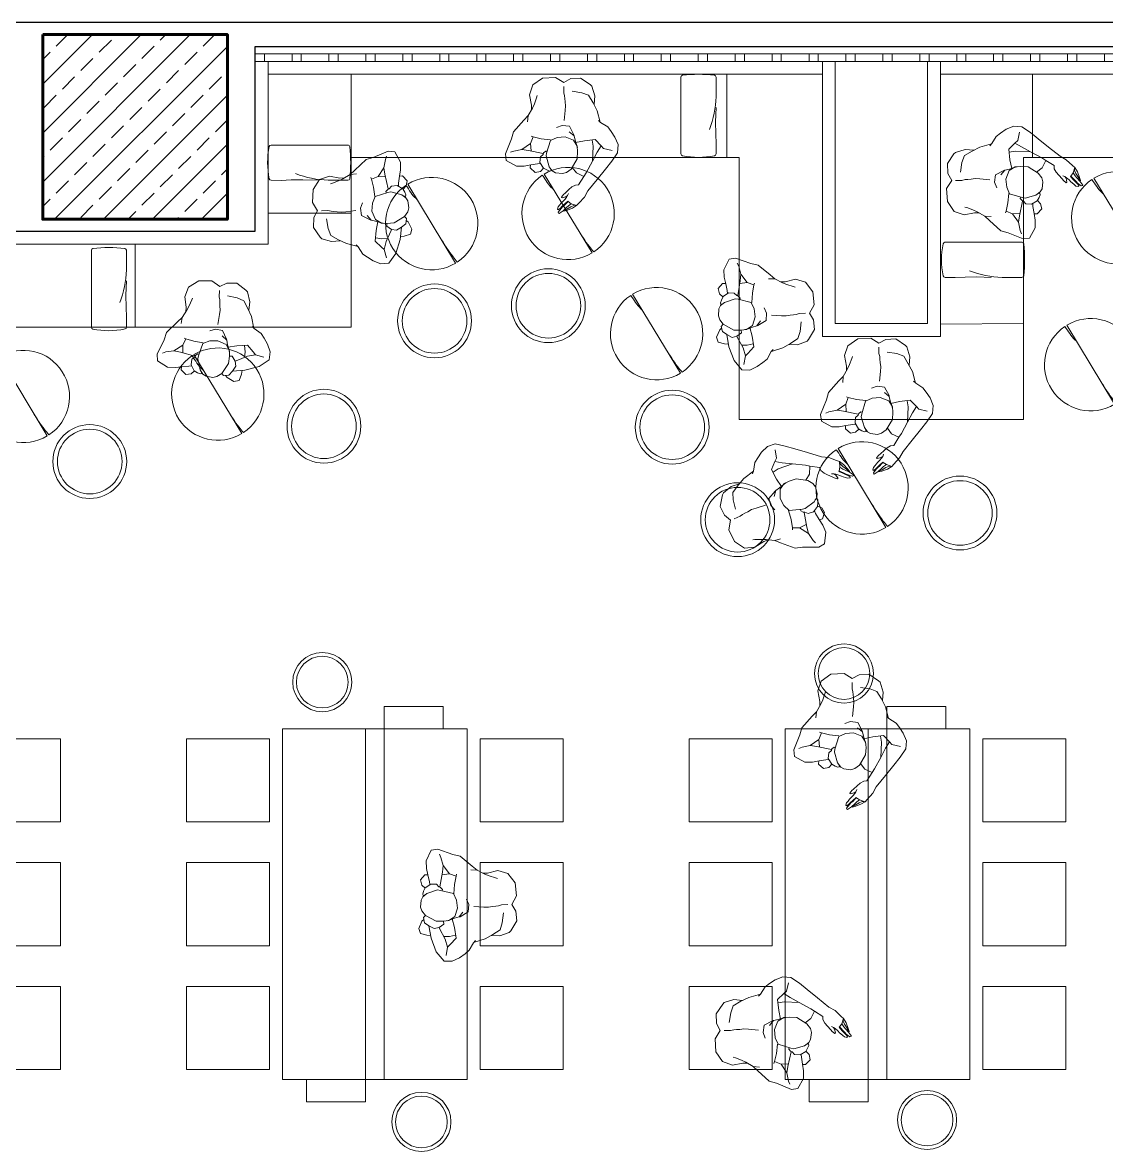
# Model space of a CAD drawing. Header units: millimetres. Extents: x 5429406 to 5440208, y -620941 to -619789.
# Drawn here: x 5433376 to 5433963, y -620491 to -619880 of the extents above; entities that cross this region are included whole.
import ezdxf

# ---------------------------------------------------------------- set-up
doc = ezdxf.new("R2010")
doc.units = ezdxf.units.MM
doc.header["$LTSCALE"] = 0.05
for name, color, linetype, lineweight in [('A-ALÇIPAN', 30, 'Continuous', 30), ('f_kolon tarama', 252, 'Continuous', 5), ('KOLON', 165, 'Continuous', 60), ('TEFRIS', 251, 'Continuous', 9), ('tefriş', 45, 'Continuous', 18)]:
    doc.layers.add(name, color=color, linetype=linetype, lineweight=lineweight)

# ---------------------------------------------------------------- blocks, each defined once
blk = doc.blocks.new('insanplanoturan2')
for p, q in [((-4.35, 28), (-8.09, 30.21)), ((-1.54, 25.72), (-5.35, 20.45)), ((-3.59, 26.87), (-4.35, 28)), ((1.11, 27.39), (-1.54, 25.72)), ((3.27, 27.84), (1.11, 27.39)), ((7, 27.12), (3.27, 27.84)), ((8.63, 26), (7, 27.12)), ((10.14, 23.59), (8.63, 26)), ((10.17, 25.88), (9.26, 25.73)), ((9.26, 25.73), (9.56, 24.52)), ((11.6, 25.19), (10.17, 25.88)), ((13.37, 24.07), (11.6, 25.19)), ((13.24, 24.16), (15.05, 25.76)), ((15.05, 25.76), (17.91, 26.13)), ((17.91, 26.13), (20.4, 23.48)), ((-27.28, 18.74), (-27.93, 14.41)), ((-27.28, 18.74), (-27.28, 18.74)), ((-5.35, 20.45), (-5.85, 16.43)), ((11.39, 17.65), (10.14, 23.59)), ((14.98, 20.87), (13.37, 24.07)), ((14.48, 17.79), (14.98, 20.87)), ((16.27, 21.48), (14.74, 21.5)), ((14.98, 20.87), (14.98, 20.87)), ((20.07, 21.81), (16.27, 21.48)), ((23.66, 22.17), (20.07, 21.81)), ((20.4, 23.48), (20.2, 21.81)), ((27.76, 21.89), (23.66, 22.17)), ((33.11, 18.44), (27.76, 21.89)), ((33.27, 14.87), (33.11, 18.44)), ((-27.93, 14.41), (-26.55, 10.2)), ((-19.98, 15.91), (-24.48, 17.29)), ((-18.79, 14.34), (-19.98, 15.91)), ((-15.71, 10.73), (-18.79, 14.34)), ((-14.03, 17.26), (-14.37, 14.2)), ((-14.37, 14.2), (-14.05, 10.87)), ((-5.85, 16.43), (-5.83, 13.53)), ((-5.85, 14.49), (-5.54, 12.71)), ((-5.83, 13.53), (-4.08, 10.14)), ((-5.54, 12.71), (-4.92, 10.26)), ((8.41, 9.37), (10.99, 16.09)), ((11.39, 14.95), (10.64, 15.16)), ((10.99, 16.09), (11.39, 17.65)), ((11.39, 14.95), (12.59, 15.84)), ((12.59, 15.84), (12.97, 16.66)), ((12.94, 16.13), (20.72, 13.88)), ((12.97, 16.66), (14.48, 17.79)), ((19.31, 14.28), (19.29, 10.2)), ((19.29, 10.2), (24.16, 13.11)), ((20.72, 13.88), (24.16, 13.11)), ((24.16, 13.11), (28.65, 13.7)), ((28.65, 13.7), (30.45, 14.23)), ((29.4, 7.03), (33.27, 14.87)), ((-26.55, 10.2), (-24.71, 6.99)), ((-24.71, 6.99), (-23.11, 4.46)), ((-15.71, 10.73), (-9.91, 10.95)), ((-9.91, 10.95), (-5.08, 11.6)), ((-4.92, 10.26), (-4.51, 7.82)), ((-4.51, 7.82), (-2.1, 5.49)), ((-4.51, 7.82), (-4.46, 7.27)), ((-4.46, 7.27), (-2.36, 2.53)), ((-4.08, 10.14), (0.35, 8.04)), ((0.35, 8.04), (4.73, 8.08)), ((4.73, 8.08), (8.41, 9.37)), ((8.28, 9.05), (13.28, 8.1)), ((13.28, 8.1), (17.61, 6.77)), ((17.61, 6.77), (19.29, 10.2)), ((17.61, 6.77), (18.58, 6.35)), ((28.03, 3.22), (29.4, 7.03)), ((-23.11, 4.46), (-19.37, 1.75)), ((-19.37, 1.75), (-18.3, 0.57)), ((-19.26, 1.62), (-18.03, -4.75)), ((-2.36, 2.53), (1.56, 1.75)), ((1.56, 1.75), (4.62, 2.65)), ((22.01, -2.61), (28.03, 3.22)), ((-18.03, -4.75), (-16.17, -9.13)), ((-0.81, -6.09), (-1.17, -8.58)), ((0.13, -0.8), (-0.81, -6.09)), ((19.46, -4.88), (16.82, -8.79)), ((20, -1.56), (19.46, -4.88)), ((19.46, -4.88), (22.01, -2.61)), ((-16.62, -8.22), (-17.35, -12.82)), ((-16.17, -9.13), (-14.03, -13.42)), ((-1.17, -8.58), (-1.05, -10.85)), ((-1.05, -10.85), (-1.05, -12.66)), ((15.63, -11.06), (14.16, -14.24)), ((16.82, -8.79), (15.63, -11.06)), ((17.24, -10.34), (17.46, -7.85)), ((17.93, -16.07), (17.24, -10.34)), ((-17.35, -12.82), (-16.11, -18.21)), ((-16.11, -18.21), (-15.32, -19.11)), ((-14.03, -13.42), (-10.4, -15.06)), ((-10.4, -15.06), (-5.21, -16.27)), ((-1.05, -12.66), (-1.01, -14.11)), ((-1.01, -14.11), (-0.73, -15.8)), ((-0.73, -15.8), (-0.99, -19.23)), ((14.16, -14.24), (13.76, -15.31)), ((15.74, -21.26), (17.93, -16.07)), ((-15.32, -19.11), (-10.35, -22.99)), ((-10.35, -22.99), (-5, -23.15)), ((-5, -23.15), (-1.15, -21.36)), ((-1.15, -21.36), (3.07, -24.4)), ((3.07, -24.4), (10.13, -24.5)), ((10.13, -24.5), (15.74, -21.26))]:
    blk.add_line(p, q)
for points in [[(-27.28, 18.74), (-21.76, 22.31), (-14.13, 24.15), (-7.35, 24.57)], [(-8.09, 30.21), (-10.88, 29.66), (-12.15, 26.27), (-12.64, 24.24)], [(-1.54, 25.72), (-2.54, 26.97), (-5.37, 26.69), (-7.35, 24.57), (-9.19, 21.89), (-8.9, 19.21), (-7.35, 16.52), (-5.85, 16.43)], [(-19.98, 15.91), (-15.55, 16.66), (-9.47, 19.07), (-8.9, 19.21)]]:
    blk.add_lwpolyline(points)
blk = doc.blocks.new('xccxc')
at = {"rotation": 180}
blk.add_blockref('insanplanoturan2', (220488.91, -31825.14), dxfattribs=at)
blk = doc.blocks.new('dada')
for p, q in [((219973.43, -31806.86), (219967.82, -31810.1)), ((219980.49, -31806.97), (219973.43, -31806.86)), ((219984.71, -31810.01), (219980.49, -31806.97)), ((219967.82, -31810.1), (219965.63, -31815.29)), ((219984.28, -31815.56), (219984.55, -31812.14)), ((219988.56, -31808.22), (219984.71, -31810.01)), ((219993.91, -31808.37), (219988.56, -31808.22)), ((219998.88, -31812.26), (219993.91, -31808.37)), ((219999.67, -31813.16), (219998.88, -31812.26)), ((220000.91, -31818.54), (219999.67, -31813.16)), ((219965.63, -31815.29), (219966.32, -31821.02)), ((219967.93, -31820.3), (219969.4, -31817.13)), ((219969.4, -31817.13), (219969.8, -31816.05)), ((219984.57, -31817.26), (219984.28, -31815.56)), ((219984.6, -31818.7), (219984.57, -31817.26)), ((219984.6, -31820.52), (219984.6, -31818.7)), ((219993.96, -31816.3), (219988.77, -31815.1)), ((219997.59, -31817.95), (219993.96, -31816.3)), ((219999.73, -31822.23), (219997.59, -31817.95)), ((220000.18, -31823.15), (220000.91, -31818.54)), ((219964.1, -31826.49), (219966.74, -31822.57)), ((219966.32, -31821.02), (219966.1, -31823.52)), ((219966.74, -31822.57), (219967.93, -31820.3)), ((219983.43, -31830.57), (219984.36, -31825.28)), ((219984.36, -31825.28), (219984.72, -31822.78)), ((219984.72, -31822.78), (219984.6, -31820.52)), ((220001.59, -31826.62), (219999.73, -31822.23)), ((219961.55, -31828.75), (219955.53, -31834.58)), ((219964.1, -31826.49), (219961.55, -31828.75)), ((219963.56, -31829.8), (219964.1, -31826.49)), ((220002.81, -31832.98), (220001.59, -31826.62)), ((219955.53, -31834.58), (219954.16, -31838.39)), ((219965.95, -31838.14), (219964.98, -31837.71)), ((219981.99, -31833.12), (219978.94, -31834.02)), ((219985.92, -31833.89), (219981.99, -31833.12)), ((219988.07, -31839.19), (219985.66, -31836.85)), ((219988.02, -31838.63), (219985.92, -31833.89)), ((220002.93, -31833.11), (220001.86, -31831.93)), ((220006.66, -31835.82), (220002.93, -31833.11)), ((220008.27, -31838.35), (220006.66, -31835.82)), ((219954.16, -31838.39), (219950.29, -31846.24)), ((219964.26, -31841.56), (219959.4, -31844.48)), ((219964.25, -31845.64), (219964.26, -31841.56)), ((219965.95, -31838.14), (219964.26, -31841.56)), ((219970.28, -31839.47), (219965.95, -31838.14)), ((219975.28, -31840.42), (219970.28, -31839.47)), ((219975.15, -31840.74), (219972.56, -31847.46)), ((219978.82, -31839.44), (219975.15, -31840.74)), ((219983.21, -31839.4), (219978.82, -31839.44)), ((219987.64, -31841.51), (219983.21, -31839.4)), ((219989.39, -31844.89), (219987.64, -31841.51)), ((219988.07, -31839.19), (219988.02, -31838.63)), ((219988.47, -31841.63), (219988.07, -31839.19)), ((219989.1, -31844.08), (219988.47, -31841.63)), ((219993.46, -31842.32), (219988.64, -31842.96)), ((219999.27, -31842.1), (219993.46, -31842.32)), ((219997.93, -31845.57), (219997.61, -31842.23)), ((219999.27, -31842.1), (220002.34, -31845.71)), ((220010.11, -31841.56), (220008.27, -31838.35)), ((220011.49, -31845.77), (220010.11, -31841.56)), ((219950.29, -31846.24), (219950.45, -31849.81)), ((219950.45, -31849.81), (219955.8, -31853.26)), ((219954.91, -31845.07), (219953.11, -31845.59)), ((219959.4, -31844.48), (219954.91, -31845.07)), ((219962.84, -31845.25), (219959.4, -31844.48)), ((219970.62, -31847.5), (219962.84, -31845.25)), ((219969.08, -31849.16), (219968.58, -31852.23)), ((219970.59, -31848.03), (219969.08, -31849.16)), ((219970.97, -31847.21), (219970.59, -31848.03)), ((219972.17, -31846.32), (219970.97, -31847.21)), ((219972.17, -31846.32), (219972.92, -31846.53)), ((219972.56, -31847.46), (219972.17, -31849.01)), ((219972.17, -31849.01), (219973.41, -31854.95)), ((219988.91, -31851.81), (219989.4, -31847.79)), ((219989.4, -31845.86), (219989.1, -31844.08)), ((219989.4, -31847.79), (219989.39, -31844.89)), ((219997.01, -31853.72), (219997.93, -31845.57)), ((219997.01, -31853.72), (219999.97, -31848.98)), ((219999.97, -31848.98), (220002.34, -31845.71)), ((220002.34, -31845.71), (220003.54, -31847.27)), ((220003.54, -31847.27), (220008.04, -31848.65)), ((220010.84, -31850.1), (220011.49, -31845.77)), ((219955.8, -31853.26), (219959.9, -31853.53)), ((219959.9, -31853.53), (219963.48, -31853.17)), ((219963.15, -31854.85), (219963.36, -31853.18)), ((219965.64, -31857.49), (219963.15, -31854.85)), ((219963.48, -31853.17), (219967.29, -31852.84)), ((219967.29, -31852.84), (219968.82, -31852.87)), ((219970.32, -31855.52), (219968.51, -31857.12)), ((219968.58, -31852.23), (219970.19, -31855.43)), ((219968.58, -31852.23), (219968.58, -31852.23)), ((219970.19, -31855.43), (219971.96, -31856.56)), ((219973.41, -31854.95), (219974.93, -31857.36)), ((219974.3, -31857.1), (219974, -31855.88)), ((219985.09, -31857.09), (219988.91, -31851.81)), ((219993.17, -31859.66), (219997.01, -31853.72)), ((220003.67, -31858.47), (220007.38, -31854.47)), ((220007.38, -31854.47), (220010.84, -31850.1)), ((220010.84, -31850.1), (220010.84, -31850.1)), ((219968.51, -31857.12), (219965.64, -31857.49)), ((219971.96, -31856.56), (219973.39, -31857.25)), ((219973.39, -31857.25), (219974.3, -31857.1)), ((219974.93, -31857.36), (219976.56, -31858.48)), ((219976.56, -31858.48), (219980.28, -31859.2)), ((219980.28, -31859.2), (219982.44, -31858.76)), ((219982.44, -31858.76), (219985.09, -31857.09)), ((219985.8, -31856.21), (219987.9, -31859.37)), ((219987.9, -31859.37), (219991.64, -31861.58)), ((219988.57, -31865.91), (219991.64, -31861.58)), ((219991.64, -31861.58), (219993.17, -31859.66)), ((219998.72, -31863.72), (220003.67, -31858.47)), ((219983.16, -31868.07), (219981.05, -31869.82)), ((219984.86, -31866.77), (219983.16, -31868.07)), ((219986.8, -31865.87), (219984.86, -31866.77)), ((219988.57, -31865.91), (219986.8, -31865.87)), ((219993.34, -31869.51), (219998.72, -31863.72)), ((219978.45, -31875.03), (219979.15, -31874.38)), ((219980.08, -31870.45), (219978.82, -31871.79)), ((219978.82, -31871.79), (219978.86, -31872.05)), ((219978.86, -31872.05), (219979.15, -31872.17)), ((219979.15, -31872.17), (219981.22, -31871.84)), ((219979.15, -31874.38), (219980.27, -31873.42)), ((219981.05, -31869.82), (219980.08, -31870.45)), ((219982.07, -31874.36), (219980.13, -31875.83)), ((219980.27, -31873.42), (219981.5, -31872.16)), ((219981.22, -31871.84), (219982.18, -31871.28)), ((219981.5, -31872.16), (219982.18, -31871.28)), ((219982.23, -31874.56), (219982.07, -31874.36)), ((219982.18, -31871.28), (219982.73, -31870.18)), ((219991.22, -31872.75), (219987.88, -31875.86)), ((219993.34, -31869.51), (219991.22, -31872.75)), ((219976.27, -31878.1), (219976.66, -31876.87)), ((219976.41, -31878.38), (219976.27, -31878.1)), ((219976.79, -31878.46), (219976.41, -31878.38)), ((219976.48, -31879.78), (219978.12, -31877.92)), ((219976.62, -31880.37), (219976.48, -31879.78)), ((219976.88, -31880.62), (219976.62, -31880.37)), ((219976.66, -31876.87), (219977.52, -31876.06)), ((219977.86, -31877.77), (219976.79, -31878.46)), ((219979.16, -31879.29), (219976.88, -31880.62)), ((219977.52, -31876.06), (219978.45, -31875.03)), ((219978.67, -31877.01), (219977.86, -31877.77)), ((219978.12, -31877.92), (219979.05, -31877.16)), ((219980.13, -31875.83), (219978.67, -31877.01)), ((219979.05, -31877.16), (219980.26, -31876.22)), ((219981.04, -31877.69), (219979.16, -31879.29)), ((219981.25, -31878.56), (219979.16, -31879.29)), ((219979.44, -31879.52), (219979.16, -31879.29)), ((219981.03, -31879.23), (219979.44, -31879.52)), ((219980.26, -31876.22), (219981.28, -31875.32)), ((219984.29, -31878.28), (219981.03, -31879.23)), ((219982.21, -31876.84), (219981.04, -31877.69)), ((219983.47, -31877.43), (219981.25, -31878.56)), ((219981.28, -31875.32), (219982.23, -31874.56)), ((219982.21, -31876.84), (219983.86, -31875.88)), ((219982.23, -31874.56), (219983.86, -31875.88)), ((219985.17, -31876.82), (219983.47, -31877.43)), ((219983.86, -31875.88), (219986.68, -31877.05)), ((219986.68, -31877.05), (219984.29, -31878.28)), ((219985.98, -31876.82), (219985.17, -31876.82)), ((219987.88, -31875.86), (219986.68, -31877.05))]:
    blk.add_line(p, q)
blk = doc.blocks.new('asdffadsf')
at = {"layer": 'tefriş'}
blk.add_line((5433363.58, -614780.78), (5433389.49, -614823.54), dxfattribs=at)
for start, end in [(303.62102, 121.2122), (124.12015, 301.2122)]:
    blk.add_arc((5433376.54, -614802.16), 25, start, end, dxfattribs=at)
blk.add_open_spline([(5433368.81, -614789.41), (5433367.75, -614788.4), (5433365.61, -614786.34), (5433364, -614783.32), (5433362.79, -614781.8), (5433362.51, -614781.47)], degree=3, knots=[0, 0, 0, 0, 4.350659, 8.849507, 10.159994, 10.159994, 10.159994, 10.159994], dxfattribs=at)
blk.add_spline([(5433390.38, -614822.98), (5433388.05, -614820.1), (5433381.72, -614810.72)], degree=3, dxfattribs=at)

msp = doc.modelspace()

# ---------------------------------------------------------------- hatches: boundary and pattern name
at = {"layer": 'f_kolon tarama', "transparency": 33554541}
h = msp.add_hatch(dxfattribs=at)
h.set_pattern_fill('ANSI33', color=256, scale=75, style=0)
h.set_pattern_definition([(45, (5343801.725, -733761.15), (-13.2582521, 13.2582521), []), (45, (5343814.983, -733761.15), (-13.2582521, 13.2582521), [9.375, -4.6875])])
h.paths.add_polyline_path([(5433387.08, -619886.36), (5433487.08, -619886.36), (5433487.08, -619986.36), (5433387.08, -619986.36)])

# ---------------------------------------------------------------- linework, layer by layer
at = {"layer": 'A-ALÇIPAN', "transparency": 33554541}
for p, q in [((5434187.08, -619879.86, -245.25), (5433290.58, -619879.86, -245.25)), ((5433502.08, -619992.86, -245.25), (5433502.08, -619892.86, -245.25)), ((5433502.08, -619892.86, -245.25), (5434180.58, -619892.86, -245.25)), ((5433372.08, -619992.86, -245.25), (5433502.08, -619992.86, -245.25))]:
    msp.add_line(p, q, dxfattribs=at)
at = {"layer": 'KOLON', "transparency": 33554541, "elevation": -245.25}
msp.add_lwpolyline([(5433387.08, -619886.36), (5433487.08, -619886.36), (5433487.08, -619986.36), (5433387.08, -619986.36)], close=True, dxfattribs=at)
at = {"layer": 'TEFRIS', "linetype": 'ByBlock', "transparency": 33554541}
for p, q in [((5433816.33, -619900.86, -245.25), (5433816.33, -620042.86, -245.25)), ((5433866.33, -619900.86, -245.25), (5433866.33, -620042.86, -245.25)), ((5433841.33, -620042.86, -245.25), (5433816.33, -620042.86, -245.25)), ((5433841.33, -620042.86, -245.25), (5433866.33, -620042.86, -245.25))]:
    msp.add_line(p, q, dxfattribs=at)
at = {"layer": 'tefriş', "linetype": 'ByBlock', "transparency": 33554541}
for p, q in [((5434180.58, -619900.86, -245.25), (5433502.08, -619900.86, -245.25)), ((5433509.08, -619999.86, -245.25), (5433509.08, -619900.86, -245.25)), ((5433809.33, -619900.86, -245.25), (5433809.33, -620049.86, -245.25)), ((5433873.33, -619900.86, -245.25), (5433873.33, -620049.86, -245.25)), ((5433509.08, -619907.86, -245.25), (5433809.33, -619907.86, -245.25)), ((5433554.08, -619952.86, -245.25), (5433554.08, -619907.86, -245.25)), ((5433732.74, -619909.14, -245.25), (5433732.74, -619951.02, -245.25)), ((5433751.71, -619909.36, -245.25), (5433751.71, -619920.01, -245.25)), ((5433757.59, -619952.86, -245.25), (5433757.59, -619907.86, -245.25)), ((5433873.33, -619907.86, -245.25), (5434173.58, -619907.86, -245.25)), ((5433923.16, -619952.86, -245.25), (5433923.16, -619907.86, -245.25)), ((5433751.74, -619925.91, -245.25), (5433751.43, -619933.69, -245.25)), ((5433751.43, -619933.69, -245.25), (5433751.56, -619940.12, -245.25)), ((5433751.56, -619940.12, -245.25), (5433751.81, -619945.53, -245.25)), ((5433552.57, -619946.26), (5433510.69, -619946.26)), ((5433554.08, -620044.86, -245.25), (5433554.08, -619944.86, -245.25)), ((5433751.81, -619945.53, -245.25), (5433751.74, -619950.97, -245.25)), ((5433554.08, -619952.86, -245.25), (5433764.33, -619952.86, -245.25)), ((5433764.33, -620042.86, -245.25), (5433764.33, -619952.86, -245.25)), ((5433918.33, -619952.86, -245.25), (5434128.58, -619952.86, -245.25)), ((5433918.33, -620042.86, -245.25), (5433918.33, -619952.86, -245.25)), ((5433516.17, -619965.32), (5433510.73, -619965.26)), ((5433521.58, -619965.08), (5433516.17, -619965.32)), ((5433528.01, -619964.95), (5433521.58, -619965.08)), ((5433535.79, -619965.26), (5433528.01, -619964.95)), ((5433552.35, -619965.23), (5433541.7, -619965.23)), ((5433509.08, -619983.16, -245.25), (5433554.08, -619983.16, -245.25)), ((5433917.57, -619998.85), (5433875.69, -619998.85)), ((5433509.08, -619999.86, -245.25), (5433365.08, -619999.86, -245.25)), ((5433413.4, -620002.98, -245.25), (5433413.4, -620044.86, -245.25)), ((5433432.38, -620003.2, -245.25), (5433432.38, -620013.85, -245.25)), ((5433437.08, -619999.86, -245.25), (5433437.08, -620044.86, -245.25)), ((5433432.4, -620019.76, -245.25), (5433432.09, -620027.53, -245.25)), ((5433881.18, -620017.92), (5433875.74, -620017.85)), ((5433886.59, -620017.68), (5433881.18, -620017.92)), ((5433893.02, -620017.54), (5433886.59, -620017.68)), ((5433900.8, -620017.85), (5433893.02, -620017.54)), ((5433917.35, -620017.83), (5433906.7, -620017.83)), ((5433432.09, -620027.53, -245.25), (5433432.23, -620033.97, -245.25)), ((5433432.23, -620033.97, -245.25), (5433432.47, -620039.38, -245.25)), ((5433432.47, -620039.38, -245.25), (5433432.4, -620044.82, -245.25)), ((5433320.08, -620044.86, -245.25), (5433554.08, -620044.86, -245.25)), ((5433764.33, -620042.86, -245.25), (5433764.33, -620094.86, -245.25)), ((5433873.33, -620043.1, -245.25), (5433918.33, -620042.86, -245.25)), ((5433918.33, -620042.86, -245.25), (5433918.33, -620094.86, -245.25)), ((5433809.33, -620049.86, -245.25), (5433873.33, -620049.86, -245.25)), ((5433764.33, -620094.86, -245.25), (5433918.33, -620094.86, -245.25))]:
    msp.add_line(p, q, dxfattribs=at)
at = {"layer": 'tefriş', "transparency": 33554541}
for p, q in [((5433507.08, -619896.86, -245.25), (5433507.08, -619900.86, -245.25)), ((5433507.08, -619900.86, -245.25), (5433522.08, -619900.86, -245.25)), ((5433507.08, -619900.86, -245.25), (5433522.08, -619900.86, -245.25)), ((5433522.08, -619900.86, -245.25), (5433522.08, -619896.86, -245.25)), ((5433527.08, -619900.86, -245.25), (5433542.08, -619900.86, -245.25)), ((5433547.08, -619900.86, -245.25), (5433562.08, -619900.86, -245.25)), ((5433567.08, -619900.86, -245.25), (5433582.08, -619900.86, -245.25)), ((5433587.08, -619900.86, -245.25), (5433602.08, -619900.86, -245.25)), ((5433607.08, -619900.86, -245.25), (5433622.08, -619900.86, -245.25)), ((5433627.08, -619900.86, -245.25), (5433642.08, -619900.86, -245.25)), ((5433647.08, -619900.86, -245.25), (5433662.08, -619900.86, -245.25)), ((5433667.08, -619900.86, -245.25), (5433682.08, -619900.86, -245.25)), ((5433687.08, -619900.86, -245.25), (5433702.08, -619900.86, -245.25)), ((5433707.08, -619900.86, -245.25), (5433722.08, -619900.86, -245.25)), ((5433727.08, -619900.86, -245.25), (5433742.08, -619900.86, -245.25)), ((5433747.08, -619900.86, -245.25), (5433762.08, -619900.86, -245.25)), ((5433767.08, -619900.86, -245.25), (5433782.08, -619900.86, -245.25)), ((5433787.08, -619900.86, -245.25), (5433802.08, -619900.86, -245.25)), ((5433807.08, -619900.86, -245.25), (5433822.08, -619900.86, -245.25)), ((5433827.08, -619900.86, -245.25), (5433842.08, -619900.86, -245.25)), ((5433847.08, -619900.86, -245.25), (5433862.08, -619900.86, -245.25)), ((5433867.08, -619900.86, -245.25), (5433882.08, -619900.86, -245.25)), ((5433887.08, -619900.86, -245.25), (5433902.08, -619900.86, -245.25)), ((5433907.08, -619900.86, -245.25), (5433922.08, -619900.86, -245.25)), ((5433927.08, -619900.86, -245.25), (5433942.08, -619900.86, -245.25)), ((5433947.08, -619900.86, -245.25), (5433962.08, -619900.86, -245.25)), ((5433603.91, -620262.26, -245.25), (5433603.91, -620250.26, -245.25)), ((5433876.19, -620262.26, -245.25), (5433876.19, -620250.26, -245.25)), ((5433516.91, -620262.26, -245.25), (5433561.91, -620262.26, -245.25)), ((5433516.91, -620262.26, -245.25), (5433561.91, -620262.26, -245.25)), ((5433516.91, -620262.26, -245.25), (5433561.91, -620262.26, -245.25)), ((5433516.91, -620452.26, -245.25), (5433516.91, -620262.26, -245.25)), ((5433516.91, -620262.26, -245.25), (5433561.91, -620262.26, -245.25)), ((5433516.91, -620449.26, -245.25), (5433516.91, -620263.26, -245.25)), ((5433561.91, -620452.26, -245.25), (5433561.91, -620262.26, -245.25)), ((5433561.91, -620452.26, -245.25), (5433561.91, -620262.26, -245.25)), ((5433616.91, -620262.26, -245.25), (5433571.91, -620262.26, -245.25)), ((5433616.91, -620262.26, -245.25), (5433571.91, -620262.26, -245.25)), ((5433616.91, -620262.26, -245.25), (5433571.91, -620262.26, -245.25)), ((5433616.91, -620262.26, -245.25), (5433571.91, -620262.26, -245.25)), ((5433616.91, -620452.26, -245.25), (5433616.91, -620262.26, -245.25)), ((5433616.91, -620449.26, -245.25), (5433616.91, -620263.26, -245.25)), ((5433789.19, -620262.26, -245.25), (5433834.19, -620262.26, -245.25)), ((5433789.19, -620262.26, -245.25), (5433834.19, -620262.26, -245.25)), ((5433789.19, -620262.26, -245.25), (5433834.19, -620262.26, -245.25)), ((5433789.19, -620452.26, -245.25), (5433789.19, -620262.26, -245.25)), ((5433789.19, -620262.26, -245.25), (5433834.19, -620262.26, -245.25)), ((5433789.19, -620449.26, -245.25), (5433789.19, -620263.26, -245.25)), ((5433834.19, -620452.26, -245.25), (5433834.19, -620262.26, -245.25)), ((5433834.19, -620452.26, -245.25), (5433834.19, -620262.26, -245.25)), ((5433889.19, -620262.26, -245.25), (5433844.19, -620262.26, -245.25)), ((5433889.19, -620262.26, -245.25), (5433844.19, -620262.26, -245.25)), ((5433889.19, -620262.26, -245.25), (5433844.19, -620262.26, -245.25)), ((5433889.19, -620262.26, -245.25), (5433844.19, -620262.26, -245.25)), ((5433889.19, -620452.26, -245.25), (5433889.19, -620262.26, -245.25)), ((5433889.19, -620449.26, -245.25), (5433889.19, -620263.26, -245.25)), ((5433516.91, -620452.26, -245.25), (5433561.91, -620452.26, -245.25)), ((5433529.91, -620464.26, -245.25), (5433529.91, -620452.26, -245.25)), ((5433529.91, -620452.26, -245.25), (5433561.91, -620452.26, -245.25)), ((5433561.91, -620452.26, -245.25), (5433561.91, -620464.26, -245.25)), ((5433561.91, -620452.26, -245.25), (5433561.91, -620464.26, -245.25)), ((5433616.91, -620452.26, -245.25), (5433571.91, -620452.26, -245.25)), ((5433603.91, -620452.26, -245.25), (5433571.91, -620452.26, -245.25)), ((5433789.19, -620452.26, -245.25), (5433834.19, -620452.26, -245.25)), ((5433802.19, -620464.26, -245.25), (5433802.19, -620452.26, -245.25)), ((5433802.19, -620452.26, -245.25), (5433834.19, -620452.26, -245.25)), ((5433834.19, -620452.26, -245.25), (5433834.19, -620464.26, -245.25)), ((5433834.19, -620452.26, -245.25), (5433834.19, -620464.26, -245.25)), ((5433889.19, -620452.26, -245.25), (5433844.19, -620452.26, -245.25)), ((5433876.19, -620452.26, -245.25), (5433844.19, -620452.26, -245.25))]:
    msp.add_line(p, q, dxfattribs=at)
at = {"layer": 'tefriş', "transparency": 33554541, "elevation": -245.25}
for points in [[(5433502.08, -619892.86), (5434166.08, -619892.86), (5434166.08, -619896.86), (5433502.08, -619896.86)], [(5433507.08, -619900.86), (5433522.08, -619900.86), (5433522.08, -619896.86), (5433507.08, -619896.86)], [(5433527.08, -619900.86), (5433542.08, -619900.86), (5433542.08, -619896.86), (5433527.08, -619896.86)], [(5433547.08, -619900.86), (5433562.08, -619900.86), (5433562.08, -619896.86), (5433547.08, -619896.86)], [(5433567.08, -619900.86), (5433582.08, -619900.86), (5433582.08, -619896.86), (5433567.08, -619896.86)], [(5433587.08, -619900.86), (5433602.08, -619900.86), (5433602.08, -619896.86), (5433587.08, -619896.86)], [(5433607.08, -619900.86), (5433622.08, -619900.86), (5433622.08, -619896.86), (5433607.08, -619896.86)], [(5433627.08, -619900.86), (5433642.08, -619900.86), (5433642.08, -619896.86), (5433627.08, -619896.86)], [(5433647.08, -619900.86), (5433662.08, -619900.86), (5433662.08, -619896.86), (5433647.08, -619896.86)], [(5433667.08, -619900.86), (5433682.08, -619900.86), (5433682.08, -619896.86), (5433667.08, -619896.86)], [(5433687.08, -619900.86), (5433702.08, -619900.86), (5433702.08, -619896.86), (5433687.08, -619896.86)], [(5433707.08, -619900.86), (5433722.08, -619900.86), (5433722.08, -619896.86), (5433707.08, -619896.86)], [(5433727.08, -619900.86), (5433742.08, -619900.86), (5433742.08, -619896.86), (5433727.08, -619896.86)], [(5433747.08, -619900.86), (5433762.08, -619900.86), (5433762.08, -619896.86), (5433747.08, -619896.86)], [(5433767.08, -619900.86), (5433782.08, -619900.86), (5433782.08, -619896.86), (5433767.08, -619896.86)], [(5433787.08, -619900.86), (5433802.08, -619900.86), (5433802.08, -619896.86), (5433787.08, -619896.86)], [(5433807.08, -619900.86), (5433822.08, -619900.86), (5433822.08, -619896.86), (5433807.08, -619896.86)], [(5433827.08, -619900.86), (5433842.08, -619900.86), (5433842.08, -619896.86), (5433827.08, -619896.86)], [(5433847.08, -619900.86), (5433862.08, -619900.86), (5433862.08, -619896.86), (5433847.08, -619896.86)], [(5433867.08, -619900.86), (5433882.08, -619900.86), (5433882.08, -619896.86), (5433867.08, -619896.86)], [(5433887.08, -619900.86), (5433902.08, -619900.86), (5433902.08, -619896.86), (5433887.08, -619896.86)], [(5433907.08, -619900.86), (5433922.08, -619900.86), (5433922.08, -619896.86), (5433907.08, -619896.86)], [(5433927.08, -619900.86), (5433942.08, -619900.86), (5433942.08, -619896.86), (5433927.08, -619896.86)], [(5433947.08, -619900.86), (5433962.08, -619900.86), (5433962.08, -619896.86), (5433947.08, -619896.86)], [(5433603.91, -620262.26), (5433603.91, -620250.26), (5433571.91, -620250.26), (5433571.91, -620262.26)], [(5433876.19, -620262.26), (5433876.19, -620250.26), (5433844.19, -620250.26), (5433844.19, -620262.26)], [(5433396.68, -620267.69), (5433351.68, -620267.69), (5433351.68, -620312.69), (5433396.68, -620312.69)], [(5433464.86, -620267.69), (5433509.86, -620267.69), (5433509.86, -620312.69), (5433464.86, -620312.69)], [(5433571.91, -620452.26), (5433561.91, -620452.26), (5433561.91, -620262.26), (5433571.91, -620262.26)], [(5433668.96, -620267.69), (5433623.96, -620267.69), (5433623.96, -620312.69), (5433668.96, -620312.69)], [(5433737.14, -620267.69), (5433782.14, -620267.69), (5433782.14, -620312.69), (5433737.14, -620312.69)], [(5433844.19, -620452.26), (5433834.19, -620452.26), (5433834.19, -620262.26), (5433844.19, -620262.26)], [(5433941.24, -620267.69), (5433896.24, -620267.69), (5433896.24, -620312.69), (5433941.24, -620312.69)], [(5433396.68, -620334.76), (5433351.68, -620334.76), (5433351.68, -620379.76), (5433396.68, -620379.76)], [(5433464.86, -620334.76), (5433509.86, -620334.76), (5433509.86, -620379.76), (5433464.86, -620379.76)], [(5433668.96, -620334.76), (5433623.96, -620334.76), (5433623.96, -620379.76), (5433668.96, -620379.76)], [(5433737.14, -620334.76), (5433782.14, -620334.76), (5433782.14, -620379.76), (5433737.14, -620379.76)], [(5433941.24, -620334.76), (5433896.24, -620334.76), (5433896.24, -620379.76), (5433941.24, -620379.76)], [(5433396.68, -620446.83), (5433351.68, -620446.83), (5433351.68, -620401.83), (5433396.68, -620401.83)], [(5433464.86, -620446.83), (5433509.86, -620446.83), (5433509.86, -620401.83), (5433464.86, -620401.83)], [(5433668.96, -620446.83), (5433623.96, -620446.83), (5433623.96, -620401.83), (5433668.96, -620401.83)], [(5433737.14, -620446.83), (5433782.14, -620446.83), (5433782.14, -620401.83), (5433737.14, -620401.83)], [(5433941.24, -620446.83), (5433896.24, -620446.83), (5433896.24, -620401.83), (5433941.24, -620401.83)], [(5433529.91, -620464.26), (5433529.91, -620452.26), (5433561.91, -620452.26), (5433561.91, -620464.26)], [(5433802.19, -620464.26), (5433802.19, -620452.26), (5433834.19, -620452.26), (5433834.19, -620464.26)]]:
    msp.add_lwpolyline(points, close=True, dxfattribs=at)
at = {"layer": 'tefriş', "linetype": 'ByBlock', "transparency": 33554541}
for centre, radius in [((5433660.91, -620033.2), 20), ((5433660.91, -620033.2), 17.5), ((5433599.27, -620041.39), 20), ((5433599.27, -620041.39), 17.5), ((5433539.35, -620098.45), 20), ((5433539.35, -620098.45), 17.5), ((5433727.98, -620098.96), 20), ((5433727.98, -620098.96), 17.5), ((5433412.52, -620117.57), 20), ((5433412.52, -620117.57), 17.5), ((5433883.86, -620145.44), 20), ((5433763.42, -620149.09), 20), ((5433763.42, -620149.09), 17.5), ((5433883.86, -620145.44), 17.5)]:
    msp.add_circle(centre, radius, dxfattribs=at)
at = {"layer": 'tefriş', "transparency": 33554541}
for centre, radius in [((5433821.03, -620232.37), 16), ((5433821.03, -620232.37), 14), ((5433538.44, -620237.05), 16), ((5433538.44, -620237.05), 14), ((5433592.17, -620475.19), 16), ((5433592.17, -620475.19), 14), ((5433866.03, -620474.14), 16), ((5433866.03, -620474.14), 14)]:
    msp.add_circle(centre, radius, dxfattribs=at)
at = {"layer": 'tefriş', "linetype": 'ByBlock', "transparency": 33554541}
for centre, radius, start, end in [((5433733.71, -619909.36, -245.25), 1, 96.72583, 180), ((5433742.21, -619981.44, -245.25), 73.58, 83.27417, 96.72583), ((5433750.71, -619909.36, -245.25), 1, 0, 83.27417), ((5433698.32, -619918.44, -245.25), 53.42, 338.86878, 358.32067), ((5433552.04, -619955.65), 43.2, 168.44571, 191.76252), ((5433510.69, -619947.26), 1, 90, 165.18467), ((5433552.35, -619947.23), 1, 6.72583, 90), ((5433480.27, -619955.73), 73.58, 353.27417, 6.72583), ((5433733.74, -619951.02, -245.25), 1, 180, 255.18467), ((5433742.14, -619909.67, -245.25), 43.2, 258.44571, 281.76252), ((5433750.74, -619950.97, -245.25), 1, 281.63319, 0), ((5433543.26, -619911.83), 53.42, 248.86878, 268.32067), ((5433510.73, -619964.26), 1, 191.63319, 270), ((5433552.35, -619964.23), 1, 270, 353.27417), ((5433875.69, -619999.85), 1, 90, 165.18467), ((5433917.35, -619999.83), 1, 6.72583, 90), ((5433917.04, -620008.25), 43.2, 168.44571, 191.76252), ((5433845.27, -620008.33), 73.58, 353.27417, 6.72583), ((5433378.98, -620012.28, -245.25), 53.42, 338.86878, 358.32067), ((5433875.74, -620016.85), 1, 191.63319, 270), ((5433908.27, -619964.43), 53.42, 248.86878, 268.32067), ((5433917.35, -620016.83), 1, 270, 353.27417), ((5433414.4, -620044.86, -245.25), 1, 180, 255.18467), ((5433422.8, -620003.51, -245.25), 43.2, 258.44571, 281.76252), ((5433431.4, -620044.82, -245.25), 1, 281.63319, 0)]:
    msp.add_arc(centre, radius, start, end, dxfattribs=at)
at = {"layer": 'tefriş', "color": 87, "transparency": 33554541}
for centre, radius, start, end in [((5433414.38, -620003.2, -245.25), 1, 96.72583, 180), ((5433422.88, -620075.28, -245.25), 73.58, 83.27417, 96.72583), ((5433431.38, -620003.2, -245.25), 1, 0, 83.27417)]:
    msp.add_arc(centre, radius, start, end, dxfattribs=at)

# ---------------------------------------------------------------- block references
at = {"layer": 'tefriş', "linetype": 'ByBlock', "transparency": 33554541}
for name, p, rotation in [('dada', (5211930.04, -604522.27, -245.25), 4.257695987429049), ('dada', (5418489.33, -841704.57), 94.25769598742903), ('xccxc', (5439043.08, -397326.9, -245.25), 276.8597992275222), ('xccxc', (5212548.05, -591472.36, -245.25), 0.8445475240994589), ('dada', (5212100.73, -604663.49), 4.257695987429049), ('dada', (5503818.57, -831092.19), 116.6005193821557), ('dada', (5212086.21, -604845.08), 4.257695987429049), ('xccxc', (5438881.81, -397647.07, -245.25), 276.8597992275222)]:
    msp.add_blockref(name, p, dxfattribs=dict(at, rotation=rotation))
at = {"layer": 'tefriş', "linetype": 'ByBlock', "transparency": 33554541, "xscale": -1, "rotation": 86.67348170998423}
msp.add_blockref('xccxc', (5414579.93, -398017.77), dxfattribs=at)
at = {"layer": 'tefriş', "linetype": 'ByBlock', "transparency": 33554541}
for p in [(295.08, -5181.1), (221.21, -5186.56), (342.98, -5246.17), (578.08, -5262.99), (0, -5280.18), (105.34, -5278.91), (454.27, -5329.71)]:
    msp.add_blockref('asdffadsf', p, dxfattribs=at)
at = {"layer": 'tefriş', "transparency": 33554541}
msp.add_blockref('asdffadsf', (592.75, -5183.37), dxfattribs=at)
at = {"layer": 'tefriş', "transparency": 33554541, "rotation": 93.90923502213339}
msp.add_blockref('dada', (5417015.74, -842067.27, -245.25), dxfattribs=at)

doc.saveas('drawing.dxf')
